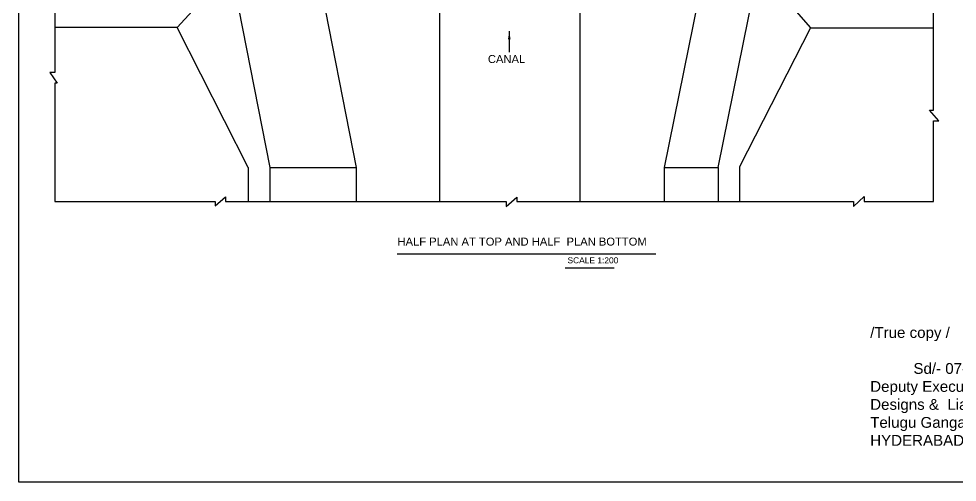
# Model space of a CAD drawing. Header units: millimetres. Extents: x -53220972 to -53198558, y 22125360 to 22140000.
# Drawn here: x -53220972 to -53209253, y 22125360 to 22131156 of the extents above; entities that cross this region are included whole.
import ezdxf

# ---------------------------------------------------------------- set-up
doc = ezdxf.new("R2010")
doc.units = ezdxf.units.MM
doc.header["$MEASUREMENT"] = 0
for name, color, linetype in [('DIMENSION', 7, 'Continuous'), ('DRAWING', 2, 'Continuous'), ('TEXT', 7, 'Continuous')]:
    doc.layers.add(name, color=color, linetype=linetype)
doc.styles.get("Standard").update_dxf_attribs({"font": 'arial.ttf', "height": 40})
doc.dimstyles.get("Standard").update_dxf_attribs({"dimtxt": 40, "dimasz": 40, "dimexe": 0.18, "dimexo": 0.0625, "dimgap": 0.09, "dimtad": 0, "dimdec": 0, "dimzin": 0, "dimdsep": 46, "dimtxsty": 'Standard', "dimcen": 0.09, "dimse1": 1, "dimse2": 1, "dimadec": 0, "dimazin": 0, "dimtfac": 1, "dimtdec": 0, "dimtofl": 0, "dimtmove": 0, "dimatfit": 3, "dimfxl": 1, "dimtolj": 1, "dimtzin": 0, "dimarcsym": 0})

msp = doc.modelspace()

# ---------------------------------------------------------------- linework, layer by layer
at = {"layer": 'DIMENSION', "color": 0}
msp.add_lwpolyline([(-53198575, 22125360.4), (-53220972.3, 22125360.4), (-53220972.3, 22140000.3), (-53198575, 22140000.3)], close=True, dxfattribs=at)
for points in [[(-53216245.5, 22128218.8), (-53213015.8, 22128218.8)], [(-53214149, 22128041.4), (-53213536, 22128041.4)]]:
    msp.add_lwpolyline(points, dxfattribs=at)
at = {"layer": 'DRAWING', "color": 0}
for points in [[(-53215713.5, 22128872.6), (-53215713.5, 22131358.6), (-53215768.8, 22131774.4), (-53215768.8, 22132428.6), (-53215691.3, 22132767.4), (-53215691.3, 22135277)], [(-53213949.5, 22135277), (-53213949.5, 22132759.4), (-53213897.3, 22132428.6), (-53213897.3, 22131714.2), (-53213966.7, 22131391.1), (-53213966.7, 22128872.6)], [(-53220523.6, 22133738.3), (-53220523.6, 22130482.5), (-53220585.7, 22130482.5), (-53220491.5, 22130352.7), (-53220523.6, 22130352.7), (-53220523.6, 22128872.6), (-53218520.8, 22128872.6), (-53218520.8, 22128816.5), (-53218391.1, 22128929.3), (-53218391.1, 22128872.6), (-53214885.5, 22128872.6), (-53214885.5, 22128807.4), (-53214753.4, 22128926.5), (-53214753.4, 22128872.6), (-53210548.3, 22128872.6), (-53210548.3, 22128807.5), (-53210415, 22128932), (-53210415, 22128872.6), (-53209548.2, 22128872.6), (-53209548.2, 22129880.4), (-53209482, 22129880.4), (-53209598.4, 22130012), (-53209548.2, 22130012), (-53209548.2, 22133809.1)], [(-53220523.6, 22131780.6), (-53218322.6, 22131780.6), (-53217837.2, 22129298.4), (-53216759.6, 22129298.4)], [(-53218994.6, 22131046.3), (-53218322.6, 22131780.6)], [(-53217227.2, 22131701.3), (-53216759.6, 22129298.4), (-53216759.6, 22128872.6)], [(-53212910, 22129298.4), (-53212239.6, 22129298.4), (-53211735.7, 22131788.4), (-53209548.2, 22131788.4)], [(-53212910, 22128872.6), (-53212910, 22129298.4), (-53212423.2, 22131705.2)], [(-53211735.7, 22131788.4), (-53211085.5, 22131044)], [(-53218108.1, 22129298.4), (-53218994.6, 22131046.3), (-53220523.6, 22131047.5)], [(-53211085.5, 22131044), (-53211970.5, 22129305.2), (-53211970.5, 22128872.6)], [(-53211085.5, 22131044), (-53209548.2, 22131044)], [(-53218108.1, 22129298.4), (-53218108.1, 22128872.6)], [(-53217837.2, 22129298.4), (-53217837.2, 22128872.6)], [(-53212239.6, 22129298.4), (-53212239.6, 22128872.6)]]:
    msp.add_lwpolyline(points, dxfattribs=at)

# ---------------------------------------------------------------- texts
at = {"layer": 'TEXT', "color": 0}
for s, height, p in [('CANAL', 100, (-53215113.9, 22130602.8)), ('HALF PLAN AT TOP AND HALF  PLAN BOTTOM ', 100, (-53216242.8, 22128319.6)), ('SCALE 1:200', 75, (-53214119.6, 22128098.5))]:
    msp.add_text(s, height=height, dxfattribs=at).set_placement(p)
at = {"layer": 'TEXT', "color": 0, "insert": (-53210339.3, 22127300.3), "char_height": 134.843, "width": 2381.384, "attachment_point": 1}
msp.add_mtext('/True copy /\\P^I^I^I^I^I^I^I^ISd/- 07-05-2008\\PDeputy Executive Engineer  Designs &  Liaision Division  Telugu Ganga Project  HYDERABAD -500016.', dxfattribs=at)

# ---------------------------------------------------------------- leaders
at = {"layer": 'DIMENSION', "color": 0}
msp.add_leader([(-53214846.8, 22131000.2), (-53214846.8, 22130736.5)], dimstyle='Standard', override={"dimasz": 100, "dimgap": 0.09, "dimtad": 0}, dxfattribs=at)

doc.saveas('drawing.dxf')
